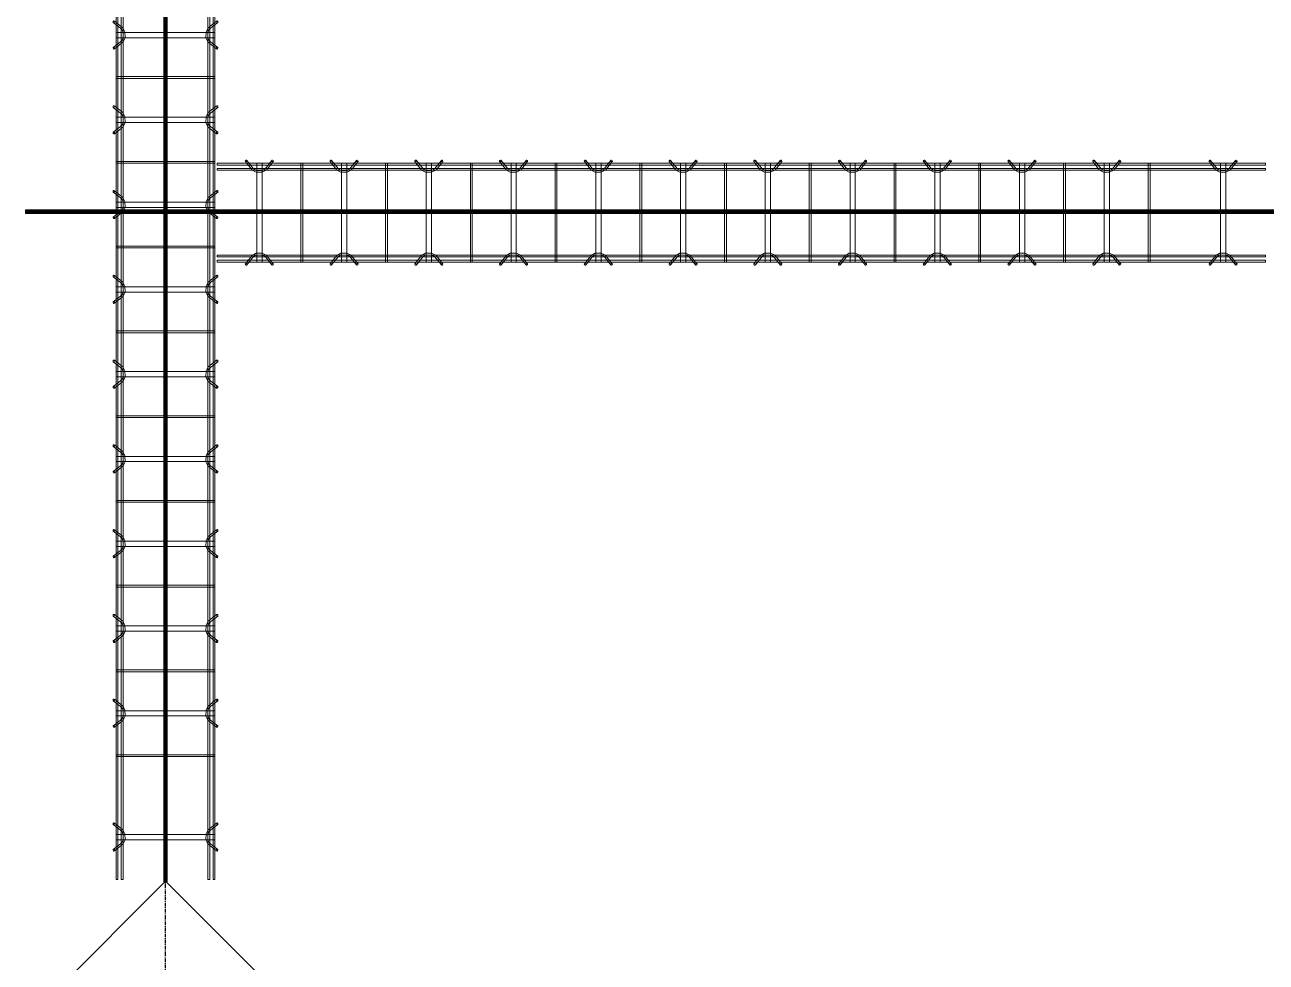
# Model space of a CAD drawing. Header units: inches. Extents: x -19229 to -222, y -6301 to 12387.
# Drawn here: x -2520.2 to -2344.5, y 11856 to 11988.6 of the extents above; entities that cross this region are included whole.
import ezdxf

# ---------------------------------------------------------------- set-up
doc = ezdxf.new("R2010")
doc.units = ezdxf.units.IN
doc.header["$MEASUREMENT"] = 0
doc.linetypes.add('Grid Line 1_2_', pattern=[0.875, 0.5, -0.125, 0.125, -0.125])
for name, color, linetype, lineweight in [('A-FLOR', 192, 'Continuous', 9), ('A-GENM', 13, 'Continuous', 9), ('S-BEAM', 12, 'Continuous', 9), ('S-GRID', 1, 'Continuous', 9)]:
    doc.layers.add(name, color=color, linetype=linetype, lineweight=lineweight)

# ---------------------------------------------------------------- blocks, each defined once
blk = doc.blocks.new('Dowel bar assembly - Dowel bar assembly-673506-SLAB ON GROUND JOINTS')
at = {"layer": 'S-BEAM'}
for p, q in [((209.52, 1.98), (0, 1.98)), ((0, 1.98), (0, 1.72)), ((0, 1.72), (0, 1.98)), ((4.02, 2.23), (4.97, 1.03)), ((5.18, 1.19), (4.23, 2.39)), ((5.63, 1.99), (5.63, -12.01)), ((6.38, 1.99), (5.63, 1.99)), ((5.63, 1.99), (6.38, 1.99)), ((6.38, -12.01), (6.38, 1.99)), ((7.76, 2.39), (6.81, 1.19)), ((7.01, 1.03), (7.96, 2.23)), ((11.87, 1.99), (11.87, -12.01)), ((12.13, 1.99), (11.87, 1.99)), ((11.87, 1.99), (12.13, 1.99)), ((12.13, -12.01), (12.13, 1.99)), ((16.02, 2.23), (16.97, 1.03)), ((17.18, 1.19), (16.23, 2.39)), ((17.63, 1.99), (17.63, -12.01)), ((18.38, 1.99), (17.63, 1.99)), ((17.63, 1.99), (18.38, 1.99)), ((18.38, -12.01), (18.38, 1.99)), ((19.76, 2.39), (18.81, 1.19)), ((19.01, 1.03), (19.96, 2.23)), ((23.87, 1.99), (23.87, -12.01)), ((24.13, 1.99), (23.87, 1.99)), ((23.87, 1.99), (24.13, 1.99)), ((24.13, -12.01), (24.13, 1.99)), ((28.02, 2.23), (28.97, 1.03)), ((29.18, 1.19), (28.23, 2.39)), ((29.63, 1.99), (29.63, -12.01)), ((30.38, 1.99), (29.63, 1.99)), ((29.63, 1.99), (30.38, 1.99)), ((30.38, -12.01), (30.38, 1.99)), ((31.76, 2.39), (30.81, 1.19)), ((31.01, 1.03), (31.96, 2.23)), ((35.87, 1.99), (35.87, -12.01)), ((36.13, 1.99), (35.87, 1.99)), ((35.87, 1.99), (36.13, 1.99)), ((36.13, -12.01), (36.13, 1.99)), ((40.02, 2.23), (40.97, 1.03)), ((41.18, 1.19), (40.23, 2.39)), ((41.63, 1.99), (41.63, -12.01)), ((42.38, 1.99), (41.63, 1.99)), ((41.63, 1.99), (42.38, 1.99)), ((42.38, -12.01), (42.38, 1.99)), ((43.76, 2.39), (42.81, 1.19)), ((43.01, 1.03), (43.96, 2.23)), ((47.87, 1.99), (47.87, -12.01)), ((48.13, 1.99), (47.87, 1.99)), ((47.87, 1.99), (48.13, 1.99)), ((48.13, -12.01), (48.13, 1.99)), ((52.02, 2.23), (52.97, 1.03)), ((53.18, 1.19), (52.23, 2.39)), ((53.63, 1.99), (53.63, -12.01)), ((54.38, 1.99), (53.63, 1.99)), ((53.63, 1.99), (54.38, 1.99)), ((54.38, -12.01), (54.38, 1.99)), ((55.76, 2.39), (54.81, 1.19)), ((55.01, 1.03), (55.96, 2.23)), ((59.87, 1.99), (59.87, -12.01)), ((60.13, 1.99), (59.87, 1.99)), ((59.87, 1.99), (60.13, 1.99)), ((60.13, -12.01), (60.13, 1.99)), ((64.02, 2.23), (64.97, 1.03)), ((65.18, 1.19), (64.23, 2.39)), ((65.63, 1.99), (65.63, -12.01)), ((66.38, 1.99), (65.63, 1.99)), ((65.63, 1.99), (66.38, 1.99)), ((66.38, -12.01), (66.38, 1.99)), ((67.76, 2.39), (66.81, 1.19)), ((67.01, 1.03), (67.96, 2.23)), ((71.87, 1.99), (71.87, -12.01)), ((72.13, 1.99), (71.87, 1.99)), ((71.87, 1.99), (72.13, 1.99)), ((72.13, -12.01), (72.13, 1.99)), ((76.02, 2.23), (76.97, 1.03)), ((77.18, 1.19), (76.23, 2.39)), ((77.63, 1.99), (77.63, -12.01)), ((78.38, 1.99), (77.63, 1.99)), ((77.63, 1.99), (78.38, 1.99)), ((78.38, -12.01), (78.38, 1.99)), ((79.76, 2.39), (78.81, 1.19)), ((79.01, 1.03), (79.96, 2.23)), ((83.87, 1.99), (83.87, -12.01)), ((84.13, 1.99), (83.87, 1.99)), ((83.87, 1.99), (84.13, 1.99)), ((84.13, -12.01), (84.13, 1.99)), ((88.02, 2.23), (88.97, 1.03)), ((89.18, 1.19), (88.23, 2.39)), ((89.63, 1.99), (89.63, -12.01)), ((90.38, 1.99), (89.63, 1.99)), ((89.63, 1.99), (90.38, 1.99)), ((90.38, -12.01), (90.38, 1.99)), ((91.76, 2.39), (90.81, 1.19)), ((91.01, 1.03), (91.96, 2.23)), ((95.87, 1.99), (95.87, -12.01)), ((96.13, 1.99), (95.87, 1.99)), ((95.87, 1.99), (96.13, 1.99)), ((96.13, -12.01), (96.13, 1.99)), ((100.02, 2.23), (100.97, 1.03)), ((101.18, 1.19), (100.23, 2.39)), ((101.63, 1.99), (101.63, -12.01)), ((102.38, 1.99), (101.63, 1.99)), ((101.63, 1.99), (102.38, 1.99)), ((102.38, -12.01), (102.38, 1.99)), ((103.76, 2.39), (102.81, 1.19)), ((103.01, 1.03), (103.96, 2.23)), ((107.87, 1.99), (107.87, -12.01)), ((108.13, 1.99), (107.87, 1.99)), ((107.87, 1.99), (108.13, 1.99)), ((108.13, -12.01), (108.13, 1.99)), ((112.02, 2.23), (112.97, 1.03)), ((113.18, 1.19), (112.23, 2.39)), ((113.63, 1.99), (113.63, -12.01)), ((114.38, 1.99), (113.63, 1.99)), ((113.63, 1.99), (114.38, 1.99)), ((114.38, -12.01), (114.38, 1.99)), ((115.76, 2.39), (114.81, 1.19)), ((115.01, 1.03), (115.96, 2.23)), ((119.87, 1.99), (119.87, -12.01)), ((120.13, 1.99), (119.87, 1.99)), ((119.87, 1.99), (120.13, 1.99)), ((120.13, -12.01), (120.13, 1.99)), ((124.02, 2.23), (124.97, 1.03)), ((125.18, 1.19), (124.23, 2.39)), ((125.63, 1.99), (125.63, -12.01)), ((126.38, 1.99), (125.63, 1.99)), ((125.63, 1.99), (126.38, 1.99)), ((126.38, -12.01), (126.38, 1.99)), ((127.76, 2.39), (126.81, 1.19)), ((127.01, 1.03), (127.96, 2.23)), ((131.87, 1.99), (131.87, -12.01)), ((132.13, 1.99), (131.87, 1.99)), ((131.87, 1.99), (132.13, 1.99)), ((132.13, -12.01), (132.13, 1.99)), ((136.02, 2.23), (136.97, 1.03)), ((137.18, 1.19), (136.23, 2.39)), ((137.63, 1.99), (137.63, -12.01)), ((138.38, 1.99), (137.63, 1.99)), ((137.63, 1.99), (138.38, 1.99)), ((138.38, -12.01), (138.38, 1.99)), ((139.76, 2.39), (138.81, 1.19)), ((139.01, 1.03), (139.96, 2.23)), ((143.87, 1.99), (143.87, -12.01)), ((144.13, 1.99), (143.87, 1.99)), ((143.87, 1.99), (144.13, 1.99)), ((144.13, -12.01), (144.13, 1.99)), ((148.02, 2.23), (148.97, 1.03)), ((149.18, 1.19), (148.23, 2.39)), ((149.63, 1.99), (149.63, -12.01)), ((150.38, 1.99), (149.63, 1.99)), ((149.63, 1.99), (150.38, 1.99)), ((150.38, -12.01), (150.38, 1.99)), ((151.76, 2.39), (150.81, 1.19)), ((151.01, 1.03), (151.96, 2.23)), ((155.87, 1.99), (155.87, -12.01)), ((156.13, 1.99), (155.87, 1.99)), ((155.87, 1.99), (156.13, 1.99)), ((156.13, -12.01), (156.13, 1.99)), ((160.02, 2.23), (160.97, 1.03)), ((161.18, 1.19), (160.23, 2.39)), ((161.63, 1.99), (161.63, -12.01)), ((162.38, 1.99), (161.63, 1.99)), ((161.63, 1.99), (162.38, 1.99)), ((162.38, -12.01), (162.38, 1.99)), ((163.76, 2.39), (162.81, 1.19)), ((163.01, 1.03), (163.96, 2.23)), ((167.87, 1.99), (167.87, -12.01)), ((168.13, 1.99), (167.87, 1.99)), ((167.87, 1.99), (168.13, 1.99)), ((168.13, -12.01), (168.13, 1.99)), ((172.02, 2.23), (172.97, 1.03)), ((173.18, 1.19), (172.23, 2.39)), ((173.63, 1.99), (173.63, -12.01)), ((174.38, 1.99), (173.63, 1.99)), ((173.63, 1.99), (174.38, 1.99)), ((174.38, -12.01), (174.38, 1.99)), ((175.76, 2.39), (174.81, 1.19)), ((175.01, 1.03), (175.96, 2.23)), ((179.87, 1.99), (179.87, -12.01)), ((180.13, 1.99), (179.87, 1.99)), ((179.87, 1.99), (180.13, 1.99)), ((180.13, -12.01), (180.13, 1.99)), ((184.02, 2.23), (184.97, 1.03)), ((185.18, 1.19), (184.23, 2.39)), ((185.63, 1.99), (185.63, -12.01)), ((186.38, 1.99), (185.63, 1.99)), ((185.63, 1.99), (186.38, 1.99)), ((186.38, -12.01), (186.38, 1.99)), ((187.76, 2.39), (186.81, 1.19)), ((187.01, 1.03), (187.96, 2.23)), ((191.87, 1.99), (191.87, -12.01)), ((192.13, 1.99), (191.87, 1.99)), ((191.87, 1.99), (192.13, 1.99)), ((192.13, -12.01), (192.13, 1.99)), ((201.54, 2.23), (202.49, 1.03)), ((202.69, 1.19), (201.75, 2.39)), ((203.14, 1.99), (203.14, -12.01)), ((203.89, 1.99), (203.14, 1.99)), ((203.14, 1.99), (203.89, 1.99)), ((203.89, -12.01), (203.89, 1.99)), ((205.28, 2.39), (204.33, 1.19)), ((204.53, 1.03), (205.48, 2.23)), ((209.52, 1.98), (209.52, 1.72)), ((209.52, 1.72), (209.52, 1.98)), ((0, 1.72), (209.52, 1.72)), ((209.52, 1.25), (0, 1.25)), ((0, 0.99), (0, 1.25)), ((0, 1.25), (0, 0.99)), ((0, 0.99), (209.52, 0.99)), ((209.52, 0.99), (209.52, 1.25)), ((209.52, 1.25), (209.52, 0.99)), ((209.52, -11.01), (0, -11.01)), ((0, -11.27), (0, -11.01)), ((0, -11.01), (0, -11.27)), ((0, -11.27), (209.52, -11.27)), ((209.52, -11.74), (0, -11.74)), ((0, -12), (0, -11.74)), ((0, -11.74), (0, -12)), ((0, -12), (209.52, -12)), ((4.97, -11.05), (4.02, -12.25)), ((4.23, -12.41), (5.18, -11.21)), ((6.38, -12.01), (5.63, -12.01)), ((5.63, -12.01), (6.38, -12.01)), ((6.81, -11.21), (7.76, -12.41)), ((7.96, -12.25), (7.01, -11.05)), ((12.13, -12.01), (11.87, -12.01)), ((11.87, -12.01), (12.13, -12.01)), ((16.97, -11.05), (16.02, -12.25)), ((16.23, -12.41), (17.18, -11.21)), ((18.38, -12.01), (17.63, -12.01)), ((17.63, -12.01), (18.38, -12.01)), ((18.81, -11.21), (19.76, -12.41)), ((19.96, -12.25), (19.01, -11.05)), ((24.13, -12.01), (23.87, -12.01)), ((23.87, -12.01), (24.13, -12.01)), ((28.97, -11.05), (28.02, -12.25)), ((28.23, -12.41), (29.18, -11.21)), ((30.38, -12.01), (29.63, -12.01)), ((29.63, -12.01), (30.38, -12.01)), ((30.81, -11.21), (31.76, -12.41)), ((31.96, -12.25), (31.01, -11.05)), ((36.13, -12.01), (35.87, -12.01)), ((35.87, -12.01), (36.13, -12.01)), ((40.97, -11.05), (40.02, -12.25)), ((40.23, -12.41), (41.18, -11.21)), ((42.38, -12.01), (41.63, -12.01)), ((41.63, -12.01), (42.38, -12.01)), ((42.81, -11.21), (43.76, -12.41)), ((43.96, -12.25), (43.01, -11.05)), ((48.13, -12.01), (47.87, -12.01)), ((47.87, -12.01), (48.13, -12.01)), ((52.97, -11.05), (52.02, -12.25)), ((52.23, -12.41), (53.18, -11.21)), ((54.38, -12.01), (53.63, -12.01)), ((53.63, -12.01), (54.38, -12.01)), ((54.81, -11.21), (55.76, -12.41)), ((55.96, -12.25), (55.01, -11.05)), ((60.13, -12.01), (59.87, -12.01)), ((59.87, -12.01), (60.13, -12.01)), ((64.97, -11.05), (64.02, -12.25)), ((64.23, -12.41), (65.18, -11.21)), ((66.38, -12.01), (65.63, -12.01)), ((65.63, -12.01), (66.38, -12.01)), ((66.81, -11.21), (67.76, -12.41)), ((67.96, -12.25), (67.01, -11.05)), ((72.13, -12.01), (71.87, -12.01)), ((71.87, -12.01), (72.13, -12.01)), ((76.97, -11.05), (76.02, -12.25)), ((76.23, -12.41), (77.18, -11.21)), ((78.38, -12.01), (77.63, -12.01)), ((77.63, -12.01), (78.38, -12.01)), ((78.81, -11.21), (79.76, -12.41)), ((79.96, -12.25), (79.01, -11.05)), ((84.13, -12.01), (83.87, -12.01)), ((83.87, -12.01), (84.13, -12.01)), ((88.97, -11.05), (88.02, -12.25)), ((88.23, -12.41), (89.18, -11.21)), ((90.38, -12.01), (89.63, -12.01)), ((89.63, -12.01), (90.38, -12.01)), ((90.81, -11.21), (91.76, -12.41)), ((91.96, -12.25), (91.01, -11.05)), ((96.13, -12.01), (95.87, -12.01)), ((95.87, -12.01), (96.13, -12.01)), ((100.97, -11.05), (100.02, -12.25)), ((100.23, -12.41), (101.18, -11.21)), ((102.38, -12.01), (101.63, -12.01)), ((101.63, -12.01), (102.38, -12.01)), ((102.81, -11.21), (103.76, -12.41)), ((103.96, -12.25), (103.01, -11.05)), ((108.13, -12.01), (107.87, -12.01)), ((107.87, -12.01), (108.13, -12.01)), ((112.97, -11.05), (112.02, -12.25)), ((112.23, -12.41), (113.18, -11.21)), ((114.38, -12.01), (113.63, -12.01)), ((113.63, -12.01), (114.38, -12.01)), ((114.81, -11.21), (115.76, -12.41)), ((115.96, -12.25), (115.01, -11.05)), ((120.13, -12.01), (119.87, -12.01)), ((119.87, -12.01), (120.13, -12.01)), ((124.97, -11.05), (124.02, -12.25)), ((124.23, -12.41), (125.18, -11.21)), ((126.38, -12.01), (125.63, -12.01)), ((125.63, -12.01), (126.38, -12.01)), ((126.81, -11.21), (127.76, -12.41)), ((127.96, -12.25), (127.01, -11.05)), ((132.13, -12.01), (131.87, -12.01)), ((131.87, -12.01), (132.13, -12.01)), ((136.97, -11.05), (136.02, -12.25)), ((136.23, -12.41), (137.18, -11.21)), ((138.38, -12.01), (137.63, -12.01)), ((137.63, -12.01), (138.38, -12.01)), ((138.81, -11.21), (139.76, -12.41)), ((139.96, -12.25), (139.01, -11.05)), ((144.13, -12.01), (143.87, -12.01)), ((143.87, -12.01), (144.13, -12.01)), ((148.97, -11.05), (148.02, -12.25)), ((148.23, -12.41), (149.18, -11.21)), ((150.38, -12.01), (149.63, -12.01)), ((149.63, -12.01), (150.38, -12.01)), ((150.81, -11.21), (151.76, -12.41)), ((151.96, -12.25), (151.01, -11.05)), ((156.13, -12.01), (155.87, -12.01)), ((155.87, -12.01), (156.13, -12.01)), ((160.97, -11.05), (160.02, -12.25)), ((160.23, -12.41), (161.18, -11.21)), ((162.38, -12.01), (161.63, -12.01)), ((161.63, -12.01), (162.38, -12.01)), ((162.81, -11.21), (163.76, -12.41)), ((163.96, -12.25), (163.01, -11.05)), ((168.13, -12.01), (167.87, -12.01)), ((167.87, -12.01), (168.13, -12.01)), ((172.97, -11.05), (172.02, -12.25)), ((172.23, -12.41), (173.18, -11.21)), ((174.38, -12.01), (173.63, -12.01)), ((173.63, -12.01), (174.38, -12.01)), ((174.81, -11.21), (175.76, -12.41)), ((175.96, -12.25), (175.01, -11.05)), ((180.13, -12.01), (179.87, -12.01)), ((179.87, -12.01), (180.13, -12.01)), ((184.97, -11.05), (184.02, -12.25)), ((184.23, -12.41), (185.18, -11.21)), ((186.38, -12.01), (185.63, -12.01)), ((185.63, -12.01), (186.38, -12.01)), ((186.81, -11.21), (187.76, -12.41)), ((187.96, -12.25), (187.01, -11.05)), ((192.13, -12.01), (191.87, -12.01)), ((191.87, -12.01), (192.13, -12.01)), ((202.49, -11.05), (201.54, -12.25)), ((201.75, -12.41), (202.69, -11.21)), ((203.89, -12.01), (203.14, -12.01)), ((203.14, -12.01), (203.89, -12.01)), ((204.33, -11.21), (205.28, -12.41)), ((205.48, -12.25), (204.53, -11.05)), ((209.52, -11.27), (209.52, -11.01)), ((209.52, -11.01), (209.52, -11.27)), ((209.52, -12), (209.52, -11.74)), ((209.52, -11.74), (209.52, -12))]:
    blk.add_line(p, q, dxfattribs=at)
at = {"layer": 'S-BEAM', "flags": 128}
for points in [[(4.97, 1.03), (5.53, 0.73), (6.39, 0.72), (6.97, 0.99), (7.01, 1.03)], [(5.18, 1.19), (5.62, 0.97), (6.38, 0.98), (6.81, 1.19)], [(16.97, 1.03), (17.53, 0.73), (18.39, 0.72), (18.97, 0.99), (19.01, 1.03)], [(17.18, 1.19), (17.62, 0.97), (18.38, 0.98), (18.81, 1.19)], [(28.97, 1.03), (29.53, 0.73), (30.39, 0.72), (30.97, 0.99), (31.01, 1.03)], [(29.18, 1.19), (29.62, 0.97), (30.38, 0.98), (30.81, 1.19)], [(40.97, 1.03), (41.53, 0.73), (42.39, 0.72), (42.97, 0.99), (43.01, 1.03)], [(41.18, 1.19), (41.62, 0.97), (42.38, 0.98), (42.81, 1.19)], [(52.97, 1.03), (53.53, 0.73), (54.39, 0.72), (54.97, 0.99), (55.01, 1.03)], [(53.18, 1.19), (53.62, 0.97), (54.38, 0.98), (54.81, 1.19)], [(64.97, 1.03), (65.53, 0.73), (66.39, 0.72), (66.97, 0.99), (67.01, 1.03)], [(65.18, 1.19), (65.62, 0.97), (66.38, 0.98), (66.81, 1.19)], [(76.97, 1.03), (77.53, 0.73), (78.39, 0.72), (78.97, 0.99), (79.01, 1.03)], [(77.18, 1.19), (77.62, 0.97), (78.38, 0.98), (78.81, 1.19)], [(88.97, 1.03), (89.53, 0.73), (90.39, 0.72), (90.97, 0.99), (91.01, 1.03)], [(89.18, 1.19), (89.62, 0.97), (90.38, 0.98), (90.81, 1.19)], [(100.97, 1.03), (101.53, 0.73), (102.39, 0.72), (102.97, 0.99), (103.01, 1.03)], [(101.18, 1.19), (101.62, 0.97), (102.38, 0.98), (102.81, 1.19)], [(112.97, 1.03), (113.53, 0.73), (114.39, 0.72), (114.97, 0.99), (115.01, 1.03)], [(113.18, 1.19), (113.62, 0.97), (114.38, 0.98), (114.81, 1.19)], [(124.97, 1.03), (125.53, 0.73), (126.39, 0.72), (126.97, 0.99), (127.01, 1.03)], [(125.18, 1.19), (125.62, 0.97), (126.38, 0.98), (126.81, 1.19)], [(136.97, 1.03), (137.53, 0.73), (138.39, 0.72), (138.97, 0.99), (139.01, 1.03)], [(137.18, 1.19), (137.62, 0.97), (138.38, 0.98), (138.81, 1.19)], [(148.97, 1.03), (149.53, 0.73), (150.39, 0.72), (150.97, 0.99), (151.01, 1.03)], [(149.18, 1.19), (149.62, 0.97), (150.38, 0.98), (150.81, 1.19)], [(160.97, 1.03), (161.53, 0.73), (162.39, 0.72), (162.97, 0.99), (163.01, 1.03)], [(161.18, 1.19), (161.62, 0.97), (162.38, 0.98), (162.81, 1.19)], [(172.97, 1.03), (173.53, 0.73), (174.39, 0.72), (174.97, 0.99), (175.01, 1.03)], [(173.18, 1.19), (173.62, 0.97), (174.38, 0.98), (174.81, 1.19)], [(184.97, 1.03), (185.53, 0.73), (186.39, 0.72), (186.97, 0.99), (187.01, 1.03)], [(185.18, 1.19), (185.62, 0.97), (186.38, 0.98), (186.81, 1.19)], [(202.49, 1.03), (203.05, 0.73), (203.91, 0.72), (204.49, 0.99), (204.53, 1.03)], [(202.69, 1.19), (203.14, 0.97), (203.9, 0.98), (204.33, 1.19)], [(4.97, -11.05), (5.53, -10.75), (6.39, -10.74), (6.97, -11.01), (7.01, -11.05)], [(5.18, -11.21), (5.62, -10.99), (6.38, -11), (6.81, -11.21)], [(16.97, -11.05), (17.53, -10.75), (18.39, -10.74), (18.97, -11.01), (19.01, -11.05)], [(17.18, -11.21), (17.62, -10.99), (18.38, -11), (18.81, -11.21)], [(28.97, -11.05), (29.53, -10.75), (30.39, -10.74), (30.97, -11.01), (31.01, -11.05)], [(29.18, -11.21), (29.62, -10.99), (30.38, -11), (30.81, -11.21)], [(40.97, -11.05), (41.53, -10.75), (42.39, -10.74), (42.97, -11.01), (43.01, -11.05)], [(41.18, -11.21), (41.62, -10.99), (42.38, -11), (42.81, -11.21)], [(52.97, -11.05), (53.53, -10.75), (54.39, -10.74), (54.97, -11.01), (55.01, -11.05)], [(53.18, -11.21), (53.62, -10.99), (54.38, -11), (54.81, -11.21)], [(64.97, -11.05), (65.53, -10.75), (66.39, -10.74), (66.97, -11.01), (67.01, -11.05)], [(65.18, -11.21), (65.62, -10.99), (66.38, -11), (66.81, -11.21)], [(76.97, -11.05), (77.53, -10.75), (78.39, -10.74), (78.97, -11.01), (79.01, -11.05)], [(77.18, -11.21), (77.62, -10.99), (78.38, -11), (78.81, -11.21)], [(88.97, -11.05), (89.53, -10.75), (90.39, -10.74), (90.97, -11.01), (91.01, -11.05)], [(89.18, -11.21), (89.62, -10.99), (90.38, -11), (90.81, -11.21)], [(100.97, -11.05), (101.53, -10.75), (102.39, -10.74), (102.97, -11.01), (103.01, -11.05)], [(101.18, -11.21), (101.62, -10.99), (102.38, -11), (102.81, -11.21)], [(112.97, -11.05), (113.53, -10.75), (114.39, -10.74), (114.97, -11.01), (115.01, -11.05)], [(113.18, -11.21), (113.62, -10.99), (114.38, -11), (114.81, -11.21)], [(124.97, -11.05), (125.53, -10.75), (126.39, -10.74), (126.97, -11.01), (127.01, -11.05)], [(125.18, -11.21), (125.62, -10.99), (126.38, -11), (126.81, -11.21)], [(136.97, -11.05), (137.53, -10.75), (138.39, -10.74), (138.97, -11.01), (139.01, -11.05)], [(137.18, -11.21), (137.62, -10.99), (138.38, -11), (138.81, -11.21)], [(148.97, -11.05), (149.53, -10.75), (150.39, -10.74), (150.97, -11.01), (151.01, -11.05)], [(149.18, -11.21), (149.62, -10.99), (150.38, -11), (150.81, -11.21)], [(160.97, -11.05), (161.53, -10.75), (162.39, -10.74), (162.97, -11.01), (163.01, -11.05)], [(161.18, -11.21), (161.62, -10.99), (162.38, -11), (162.81, -11.21)], [(172.97, -11.05), (173.53, -10.75), (174.39, -10.74), (174.97, -11.01), (175.01, -11.05)], [(173.18, -11.21), (173.62, -10.99), (174.38, -11), (174.81, -11.21)], [(184.97, -11.05), (185.53, -10.75), (186.39, -10.74), (186.97, -11.01), (187.01, -11.05)], [(185.18, -11.21), (185.62, -10.99), (186.38, -11), (186.81, -11.21)], [(202.49, -11.05), (203.05, -10.75), (203.91, -10.74), (204.49, -11.01), (204.53, -11.05)], [(202.69, -11.21), (203.14, -10.99), (203.9, -11), (204.33, -11.21)]]:
    blk.add_lwpolyline(points, dxfattribs=at)
at = {"layer": 'S-BEAM'}
for centre, major_axis, start_param, end_param in [((4.12, 2.31), (0.101, 0.08), 5.709265, 8.850858), ((4.12, 2.31), (0.101, 0.08), 2.567673, 5.709265), ((7.86, 2.31), (-0.101, 0.08), 3.715513, 6.857105), ((7.86, 2.31), (-0.101, 0.08), 0.57392, 3.715513), ((16.12, 2.31), (0.101, 0.08), 5.709265, 8.850858), ((16.12, 2.31), (0.101, 0.08), 2.567673, 5.709265), ((19.86, 2.31), (-0.101, 0.08), 3.715513, 6.857105), ((19.86, 2.31), (-0.101, 0.08), 0.57392, 3.715513), ((28.12, 2.31), (0.101, 0.08), 5.709265, 8.850858), ((28.12, 2.31), (0.101, 0.08), 2.567673, 5.709265), ((31.86, 2.31), (-0.101, 0.08), 3.715513, 6.857105), ((31.86, 2.31), (-0.101, 0.08), 0.57392, 3.715513), ((40.12, 2.31), (0.101, 0.08), 5.709265, 8.850858), ((40.12, 2.31), (0.101, 0.08), 2.567673, 5.709265), ((43.86, 2.31), (-0.101, 0.08), 3.715513, 6.857105), ((43.86, 2.31), (-0.101, 0.08), 0.57392, 3.715513), ((52.12, 2.31), (0.101, 0.08), 5.709265, 8.850858), ((52.12, 2.31), (0.101, 0.08), 2.567673, 5.709265), ((55.86, 2.31), (-0.101, 0.08), 3.715513, 6.857105), ((55.86, 2.31), (-0.101, 0.08), 0.57392, 3.715513), ((64.12, 2.31), (0.101, 0.08), 5.709265, 8.850858), ((64.12, 2.31), (0.101, 0.08), 2.567673, 5.709265), ((67.86, 2.31), (-0.101, 0.08), 3.715513, 6.857105), ((67.86, 2.31), (-0.101, 0.08), 0.57392, 3.715513), ((76.12, 2.31), (0.101, 0.08), 5.709265, 8.850858), ((76.12, 2.31), (0.101, 0.08), 2.567673, 5.709265), ((79.86, 2.31), (-0.101, 0.08), 3.715513, 6.857105), ((79.86, 2.31), (-0.101, 0.08), 0.57392, 3.715513), ((88.12, 2.31), (0.101, 0.08), 5.709265, 8.850858), ((88.12, 2.31), (0.101, 0.08), 2.567673, 5.709265), ((91.86, 2.31), (-0.101, 0.08), 3.715513, 6.857105), ((91.86, 2.31), (-0.101, 0.08), 0.57392, 3.715513), ((100.12, 2.31), (0.101, 0.08), 5.709265, 8.850858), ((100.12, 2.31), (0.101, 0.08), 2.567673, 5.709265), ((103.86, 2.31), (-0.101, 0.08), 3.715513, 6.857105), ((103.86, 2.31), (-0.101, 0.08), 0.57392, 3.715513), ((112.12, 2.31), (0.101, 0.08), 5.709265, 8.850858), ((112.12, 2.31), (0.101, 0.08), 2.567673, 5.709265), ((115.86, 2.31), (-0.101, 0.08), 3.715513, 6.857105), ((115.86, 2.31), (-0.101, 0.08), 0.57392, 3.715513), ((124.12, 2.31), (0.101, 0.08), 5.709265, 8.850858), ((124.12, 2.31), (0.101, 0.08), 2.567673, 5.709265), ((127.86, 2.31), (-0.101, 0.08), 3.715513, 6.857105), ((127.86, 2.31), (-0.101, 0.08), 0.57392, 3.715513), ((136.12, 2.31), (0.101, 0.08), 5.709265, 8.850858), ((136.12, 2.31), (0.101, 0.08), 2.567673, 5.709265), ((139.86, 2.31), (-0.101, 0.08), 3.715513, 6.857105), ((139.86, 2.31), (-0.101, 0.08), 0.57392, 3.715513), ((148.12, 2.31), (0.101, 0.08), 5.709265, 8.850858), ((148.12, 2.31), (0.101, 0.08), 2.567673, 5.709265), ((151.86, 2.31), (-0.101, 0.08), 3.715513, 6.857105), ((151.86, 2.31), (-0.101, 0.08), 0.57392, 3.715513), ((160.12, 2.31), (0.101, 0.08), 5.709265, 8.850858), ((160.12, 2.31), (0.101, 0.08), 2.567673, 5.709265), ((163.86, 2.31), (-0.101, 0.08), 3.715513, 6.857105), ((163.86, 2.31), (-0.101, 0.08), 0.57392, 3.715513), ((172.12, 2.31), (0.101, 0.08), 5.709265, 8.850858), ((172.12, 2.31), (0.101, 0.08), 2.567673, 5.709265), ((175.86, 2.31), (-0.101, 0.08), 3.715513, 6.857105), ((175.86, 2.31), (-0.101, 0.08), 0.57392, 3.715513), ((184.12, 2.31), (0.101, 0.08), 5.709265, 8.850858), ((184.12, 2.31), (0.101, 0.08), 2.567673, 5.709265), ((187.86, 2.31), (-0.101, 0.08), 3.715513, 6.857105), ((187.86, 2.31), (-0.101, 0.08), 0.57392, 3.715513), ((201.64, 2.31), (0.101, 0.08), 5.709265, 8.850858), ((201.64, 2.31), (0.101, 0.08), 2.567673, 5.709265), ((205.38, 2.31), (-0.101, 0.08), 3.715513, 6.857105), ((205.38, 2.31), (-0.101, 0.08), 0.57392, 3.715513), ((4.12, -12.33), (-0.101, 0.08), 3.715513, 6.857105), ((7.86, -12.33), (0.101, 0.08), 5.709265, 8.850858), ((16.12, -12.33), (-0.101, 0.08), 3.715513, 6.857105), ((19.86, -12.33), (0.101, 0.08), 5.709265, 8.850858), ((28.12, -12.33), (-0.101, 0.08), 3.715513, 6.857105), ((31.86, -12.33), (0.101, 0.08), 5.709265, 8.850858), ((40.12, -12.33), (-0.101, 0.08), 3.715513, 6.857105), ((43.86, -12.33), (0.101, 0.08), 5.709265, 8.850858), ((52.12, -12.33), (-0.101, 0.08), 3.715513, 6.857105), ((55.86, -12.33), (0.101, 0.08), 5.709265, 8.850858), ((64.12, -12.33), (-0.101, 0.08), 3.715513, 6.857105), ((67.86, -12.33), (0.101, 0.08), 5.709265, 8.850858), ((76.12, -12.33), (-0.101, 0.08), 3.715513, 6.857105), ((79.86, -12.33), (0.101, 0.08), 5.709265, 8.850858), ((88.12, -12.33), (-0.101, 0.08), 3.715513, 6.857105), ((91.86, -12.33), (0.101, 0.08), 5.709265, 8.850858), ((100.12, -12.33), (-0.101, 0.08), 3.715513, 6.857105), ((103.86, -12.33), (0.101, 0.08), 5.709265, 8.850858), ((112.12, -12.33), (-0.101, 0.08), 3.715513, 6.857105), ((115.86, -12.33), (0.101, 0.08), 5.709265, 8.850858), ((124.12, -12.33), (-0.101, 0.08), 3.715513, 6.857105), ((127.86, -12.33), (0.101, 0.08), 5.709265, 8.850858), ((136.12, -12.33), (-0.101, 0.08), 3.715513, 6.857105), ((139.86, -12.33), (0.101, 0.08), 5.709265, 8.850858), ((148.12, -12.33), (-0.101, 0.08), 3.715513, 6.857105), ((151.86, -12.33), (0.101, 0.08), 5.709265, 8.850858), ((160.12, -12.33), (-0.101, 0.08), 3.715513, 6.857105), ((163.86, -12.33), (0.101, 0.08), 5.709265, 8.850858), ((172.12, -12.33), (-0.101, 0.08), 3.715513, 6.857105), ((175.86, -12.33), (0.101, 0.08), 5.709265, 8.850858), ((184.12, -12.33), (-0.101, 0.08), 3.715513, 6.857105), ((187.86, -12.33), (0.101, 0.08), 5.709265, 8.850858), ((201.64, -12.33), (-0.101, 0.08), 3.715513, 6.857105), ((205.38, -12.33), (0.101, 0.08), 5.709265, 8.850858), ((4.12, -12.33), (-0.101, 0.08), 0.57392, 3.715513), ((7.86, -12.33), (0.101, 0.08), 2.567673, 5.709265), ((16.12, -12.33), (-0.101, 0.08), 0.57392, 3.715513), ((19.86, -12.33), (0.101, 0.08), 2.567673, 5.709265), ((28.12, -12.33), (-0.101, 0.08), 0.57392, 3.715513), ((31.86, -12.33), (0.101, 0.08), 2.567673, 5.709265), ((40.12, -12.33), (-0.101, 0.08), 0.57392, 3.715513), ((43.86, -12.33), (0.101, 0.08), 2.567673, 5.709265), ((52.12, -12.33), (-0.101, 0.08), 0.57392, 3.715513), ((55.86, -12.33), (0.101, 0.08), 2.567673, 5.709265), ((64.12, -12.33), (-0.101, 0.08), 0.57392, 3.715513), ((67.86, -12.33), (0.101, 0.08), 2.567673, 5.709265), ((76.12, -12.33), (-0.101, 0.08), 0.57392, 3.715513), ((79.86, -12.33), (0.101, 0.08), 2.567673, 5.709265), ((88.12, -12.33), (-0.101, 0.08), 0.57392, 3.715513), ((91.86, -12.33), (0.101, 0.08), 2.567673, 5.709265), ((100.12, -12.33), (-0.101, 0.08), 0.57392, 3.715513), ((103.86, -12.33), (0.101, 0.08), 2.567673, 5.709265), ((112.12, -12.33), (-0.101, 0.08), 0.57392, 3.715513), ((115.86, -12.33), (0.101, 0.08), 2.567673, 5.709265), ((124.12, -12.33), (-0.101, 0.08), 0.57392, 3.715513), ((127.86, -12.33), (0.101, 0.08), 2.567673, 5.709265), ((136.12, -12.33), (-0.101, 0.08), 0.57392, 3.715513), ((139.86, -12.33), (0.101, 0.08), 2.567673, 5.709265), ((148.12, -12.33), (-0.101, 0.08), 0.57392, 3.715513), ((151.86, -12.33), (0.101, 0.08), 2.567673, 5.709265), ((160.12, -12.33), (-0.101, 0.08), 0.57392, 3.715513), ((163.86, -12.33), (0.101, 0.08), 2.567673, 5.709265), ((172.12, -12.33), (-0.101, 0.08), 0.57392, 3.715513), ((175.86, -12.33), (0.101, 0.08), 2.567673, 5.709265), ((184.12, -12.33), (-0.101, 0.08), 0.57392, 3.715513), ((187.86, -12.33), (0.101, 0.08), 2.567673, 5.709265), ((201.64, -12.33), (-0.101, 0.08), 0.57392, 3.715513), ((205.38, -12.33), (0.101, 0.08), 2.567673, 5.709265)]:
    blk.add_ellipse(centre, major_axis=major_axis, ratio=0.816528, start_param=start_param, end_param=end_param, dxfattribs=at)
blk = doc.blocks.new('Dowel bar assembly - Dowel bar assembly-674565-SLAB ON GROUND JOINTS')
at = {"layer": 'S-BEAM'}
for p, q in [((148.47, 1.98), (0, 1.98)), ((0, 1.98), (0, 1.72)), ((0, 1.72), (0, 1.98)), ((4.02, 2.23), (4.97, 1.03)), ((5.18, 1.19), (4.23, 2.39)), ((5.63, 1.99), (5.63, -12.01)), ((6.38, 1.99), (5.63, 1.99)), ((5.63, 1.99), (6.38, 1.99)), ((6.38, -12.01), (6.38, 1.99)), ((7.76, 2.39), (6.81, 1.19)), ((7.01, 1.03), (7.96, 2.23)), ((11.87, 1.99), (11.87, -12.01)), ((12.13, 1.99), (11.87, 1.99)), ((11.87, 1.99), (12.13, 1.99)), ((12.13, -12.01), (12.13, 1.99)), ((16.02, 2.23), (16.97, 1.03)), ((17.18, 1.19), (16.23, 2.39)), ((17.63, 1.99), (17.63, -12.01)), ((18.38, 1.99), (17.63, 1.99)), ((17.63, 1.99), (18.38, 1.99)), ((18.38, -12.01), (18.38, 1.99)), ((19.76, 2.39), (18.81, 1.19)), ((19.01, 1.03), (19.96, 2.23)), ((23.87, 1.99), (23.87, -12.01)), ((24.13, 1.99), (23.87, 1.99)), ((23.87, 1.99), (24.13, 1.99)), ((24.13, -12.01), (24.13, 1.99)), ((28.02, 2.23), (28.97, 1.03)), ((29.18, 1.19), (28.23, 2.39)), ((29.63, 1.99), (29.63, -12.01)), ((30.38, 1.99), (29.63, 1.99)), ((29.63, 1.99), (30.38, 1.99)), ((30.38, -12.01), (30.38, 1.99)), ((31.76, 2.39), (30.81, 1.19)), ((31.01, 1.03), (31.96, 2.23)), ((35.87, 1.99), (35.87, -12.01)), ((36.13, 1.99), (35.87, 1.99)), ((35.87, 1.99), (36.13, 1.99)), ((36.13, -12.01), (36.13, 1.99)), ((40.02, 2.23), (40.97, 1.03)), ((41.18, 1.19), (40.23, 2.39)), ((41.63, 1.99), (41.63, -12.01)), ((42.38, 1.99), (41.63, 1.99)), ((41.63, 1.99), (42.38, 1.99)), ((42.38, -12.01), (42.38, 1.99)), ((43.76, 2.39), (42.81, 1.19)), ((43.01, 1.03), (43.96, 2.23)), ((47.87, 1.99), (47.87, -12.01)), ((48.13, 1.99), (47.87, 1.99)), ((47.87, 1.99), (48.13, 1.99)), ((48.13, -12.01), (48.13, 1.99)), ((52.02, 2.23), (52.97, 1.03)), ((53.18, 1.19), (52.23, 2.39)), ((53.63, 1.99), (53.63, -12.01)), ((54.38, 1.99), (53.63, 1.99)), ((53.63, 1.99), (54.38, 1.99)), ((54.38, -12.01), (54.38, 1.99)), ((55.76, 2.39), (54.81, 1.19)), ((55.01, 1.03), (55.96, 2.23)), ((59.87, 1.99), (59.87, -12.01)), ((60.13, 1.99), (59.87, 1.99)), ((59.87, 1.99), (60.13, 1.99)), ((60.13, -12.01), (60.13, 1.99)), ((64.02, 2.23), (64.97, 1.03)), ((65.18, 1.19), (64.23, 2.39)), ((65.63, 1.99), (65.63, -12.01)), ((66.38, 1.99), (65.63, 1.99)), ((65.63, 1.99), (66.38, 1.99)), ((66.38, -12.01), (66.38, 1.99)), ((67.76, 2.39), (66.81, 1.19)), ((67.01, 1.03), (67.96, 2.23)), ((71.87, 1.99), (71.87, -12.01)), ((72.13, 1.99), (71.87, 1.99)), ((71.87, 1.99), (72.13, 1.99)), ((72.13, -12.01), (72.13, 1.99)), ((76.02, 2.23), (76.97, 1.03)), ((77.18, 1.19), (76.23, 2.39)), ((77.63, 1.99), (77.63, -12.01)), ((78.38, 1.99), (77.63, 1.99)), ((77.63, 1.99), (78.38, 1.99)), ((78.38, -12.01), (78.38, 1.99)), ((79.76, 2.39), (78.81, 1.19)), ((79.01, 1.03), (79.96, 2.23)), ((83.87, 1.99), (83.87, -12.01)), ((84.13, 1.99), (83.87, 1.99)), ((83.87, 1.99), (84.13, 1.99)), ((84.13, -12.01), (84.13, 1.99)), ((88.02, 2.23), (88.97, 1.03)), ((89.18, 1.19), (88.23, 2.39)), ((89.63, 1.99), (89.63, -12.01)), ((90.38, 1.99), (89.63, 1.99)), ((89.63, 1.99), (90.38, 1.99)), ((90.38, -12.01), (90.38, 1.99)), ((91.76, 2.39), (90.81, 1.19)), ((91.01, 1.03), (91.96, 2.23)), ((95.87, 1.99), (95.87, -12.01)), ((96.13, 1.99), (95.87, 1.99)), ((95.87, 1.99), (96.13, 1.99)), ((96.13, -12.01), (96.13, 1.99)), ((100.02, 2.23), (100.97, 1.03)), ((101.18, 1.19), (100.23, 2.39)), ((101.63, 1.99), (101.63, -12.01)), ((102.38, 1.99), (101.63, 1.99)), ((101.63, 1.99), (102.38, 1.99)), ((102.38, -12.01), (102.38, 1.99)), ((103.76, 2.39), (102.81, 1.19)), ((103.01, 1.03), (103.96, 2.23)), ((107.87, 1.99), (107.87, -12.01)), ((108.13, 1.99), (107.87, 1.99)), ((107.87, 1.99), (108.13, 1.99)), ((108.13, -12.01), (108.13, 1.99)), ((112.02, 2.23), (112.97, 1.03)), ((113.18, 1.19), (112.23, 2.39)), ((113.63, 1.99), (113.63, -12.01)), ((114.38, 1.99), (113.63, 1.99)), ((113.63, 1.99), (114.38, 1.99)), ((114.38, -12.01), (114.38, 1.99)), ((115.76, 2.39), (114.81, 1.19)), ((115.01, 1.03), (115.96, 2.23)), ((119.87, 1.99), (119.87, -12.01)), ((120.13, 1.99), (119.87, 1.99)), ((119.87, 1.99), (120.13, 1.99)), ((120.13, -12.01), (120.13, 1.99)), ((124.02, 2.23), (124.97, 1.03)), ((125.18, 1.19), (124.23, 2.39)), ((125.63, 1.99), (125.63, -12.01)), ((126.38, 1.99), (125.63, 1.99)), ((125.63, 1.99), (126.38, 1.99)), ((126.38, -12.01), (126.38, 1.99)), ((127.76, 2.39), (126.81, 1.19)), ((127.01, 1.03), (127.96, 2.23)), ((131.87, 1.99), (131.87, -12.01)), ((132.13, 1.99), (131.87, 1.99)), ((131.87, 1.99), (132.13, 1.99)), ((132.13, -12.01), (132.13, 1.99)), ((140.49, 2.23), (141.44, 1.03)), ((141.64, 1.19), (140.69, 2.39)), ((142.09, 1.99), (142.09, -12.01)), ((142.84, 1.99), (142.09, 1.99)), ((142.09, 1.99), (142.84, 1.99)), ((142.84, -12.01), (142.84, 1.99)), ((144.23, 2.39), (143.28, 1.19)), ((143.48, 1.03), (144.43, 2.23)), ((148.47, 1.98), (148.47, 1.72)), ((148.47, 1.72), (148.47, 1.98)), ((0, 1.72), (148.47, 1.72)), ((148.47, 1.25), (0, 1.25)), ((0, 0.99), (0, 1.25)), ((0, 1.25), (0, 0.99)), ((0, 0.99), (148.47, 0.99)), ((148.47, 0.99), (148.47, 1.25)), ((148.47, 1.25), (148.47, 0.99)), ((148.47, -11.01), (0, -11.01)), ((0, -11.27), (0, -11.01)), ((0, -11.01), (0, -11.27)), ((0, -11.27), (148.47, -11.27)), ((148.47, -11.74), (0, -11.74)), ((0, -12), (0, -11.74)), ((0, -11.74), (0, -12)), ((0, -12), (148.47, -12)), ((4.97, -11.05), (4.02, -12.25)), ((4.23, -12.41), (5.18, -11.21)), ((6.38, -12.01), (5.63, -12.01)), ((5.63, -12.01), (6.38, -12.01)), ((6.81, -11.21), (7.76, -12.41)), ((7.96, -12.25), (7.01, -11.05)), ((12.13, -12.01), (11.87, -12.01)), ((11.87, -12.01), (12.13, -12.01)), ((16.97, -11.05), (16.02, -12.25)), ((16.23, -12.41), (17.18, -11.21)), ((18.38, -12.01), (17.63, -12.01)), ((17.63, -12.01), (18.38, -12.01)), ((18.81, -11.21), (19.76, -12.41)), ((19.96, -12.25), (19.01, -11.05)), ((24.13, -12.01), (23.87, -12.01)), ((23.87, -12.01), (24.13, -12.01)), ((28.97, -11.05), (28.02, -12.25)), ((28.23, -12.41), (29.18, -11.21)), ((30.38, -12.01), (29.63, -12.01)), ((29.63, -12.01), (30.38, -12.01)), ((30.81, -11.21), (31.76, -12.41)), ((31.96, -12.25), (31.01, -11.05)), ((36.13, -12.01), (35.87, -12.01)), ((35.87, -12.01), (36.13, -12.01)), ((40.97, -11.05), (40.02, -12.25)), ((40.23, -12.41), (41.18, -11.21)), ((42.38, -12.01), (41.63, -12.01)), ((41.63, -12.01), (42.38, -12.01)), ((42.81, -11.21), (43.76, -12.41)), ((43.96, -12.25), (43.01, -11.05)), ((48.13, -12.01), (47.87, -12.01)), ((47.87, -12.01), (48.13, -12.01)), ((52.97, -11.05), (52.02, -12.25)), ((52.23, -12.41), (53.18, -11.21)), ((54.38, -12.01), (53.63, -12.01)), ((53.63, -12.01), (54.38, -12.01)), ((54.81, -11.21), (55.76, -12.41)), ((55.96, -12.25), (55.01, -11.05)), ((60.13, -12.01), (59.87, -12.01)), ((59.87, -12.01), (60.13, -12.01)), ((64.97, -11.05), (64.02, -12.25)), ((64.23, -12.41), (65.18, -11.21)), ((66.38, -12.01), (65.63, -12.01)), ((65.63, -12.01), (66.38, -12.01)), ((66.81, -11.21), (67.76, -12.41)), ((67.96, -12.25), (67.01, -11.05)), ((72.13, -12.01), (71.87, -12.01)), ((71.87, -12.01), (72.13, -12.01)), ((76.97, -11.05), (76.02, -12.25)), ((76.23, -12.41), (77.18, -11.21)), ((78.38, -12.01), (77.63, -12.01)), ((77.63, -12.01), (78.38, -12.01)), ((78.81, -11.21), (79.76, -12.41)), ((79.96, -12.25), (79.01, -11.05)), ((84.13, -12.01), (83.87, -12.01)), ((83.87, -12.01), (84.13, -12.01)), ((88.97, -11.05), (88.02, -12.25)), ((88.23, -12.41), (89.18, -11.21)), ((90.38, -12.01), (89.63, -12.01)), ((89.63, -12.01), (90.38, -12.01)), ((90.81, -11.21), (91.76, -12.41)), ((91.96, -12.25), (91.01, -11.05)), ((96.13, -12.01), (95.87, -12.01)), ((95.87, -12.01), (96.13, -12.01)), ((100.97, -11.05), (100.02, -12.25)), ((100.23, -12.41), (101.18, -11.21)), ((102.38, -12.01), (101.63, -12.01)), ((101.63, -12.01), (102.38, -12.01)), ((102.81, -11.21), (103.76, -12.41)), ((103.96, -12.25), (103.01, -11.05)), ((108.13, -12.01), (107.87, -12.01)), ((107.87, -12.01), (108.13, -12.01)), ((112.97, -11.05), (112.02, -12.25)), ((112.23, -12.41), (113.18, -11.21)), ((114.38, -12.01), (113.63, -12.01)), ((113.63, -12.01), (114.38, -12.01)), ((114.81, -11.21), (115.76, -12.41)), ((115.96, -12.25), (115.01, -11.05)), ((120.13, -12.01), (119.87, -12.01)), ((119.87, -12.01), (120.13, -12.01)), ((124.97, -11.05), (124.02, -12.25)), ((124.23, -12.41), (125.18, -11.21)), ((126.38, -12.01), (125.63, -12.01)), ((125.63, -12.01), (126.38, -12.01)), ((126.81, -11.21), (127.76, -12.41)), ((127.96, -12.25), (127.01, -11.05)), ((132.13, -12.01), (131.87, -12.01)), ((131.87, -12.01), (132.13, -12.01)), ((141.44, -11.05), (140.49, -12.25)), ((140.69, -12.41), (141.64, -11.21)), ((142.84, -12.01), (142.09, -12.01)), ((142.09, -12.01), (142.84, -12.01)), ((143.28, -11.21), (144.23, -12.41)), ((144.43, -12.25), (143.48, -11.05)), ((148.47, -11.27), (148.47, -11.01)), ((148.47, -11.01), (148.47, -11.27)), ((148.47, -12), (148.47, -11.74)), ((148.47, -11.74), (148.47, -12))]:
    blk.add_line(p, q, dxfattribs=at)
at = {"layer": 'S-BEAM', "flags": 128}
for points in [[(4.97, 1.03), (5.53, 0.73), (6.39, 0.72), (6.97, 0.99), (7.01, 1.03)], [(5.18, 1.19), (5.62, 0.97), (6.38, 0.98), (6.81, 1.19)], [(16.97, 1.03), (17.53, 0.73), (18.39, 0.72), (18.97, 0.99), (19.01, 1.03)], [(17.18, 1.19), (17.62, 0.97), (18.38, 0.98), (18.81, 1.19)], [(28.97, 1.03), (29.53, 0.73), (30.39, 0.72), (30.97, 0.99), (31.01, 1.03)], [(29.18, 1.19), (29.62, 0.97), (30.38, 0.98), (30.81, 1.19)], [(40.97, 1.03), (41.53, 0.73), (42.39, 0.72), (42.97, 0.99), (43.01, 1.03)], [(41.18, 1.19), (41.62, 0.97), (42.38, 0.98), (42.81, 1.19)], [(52.97, 1.03), (53.53, 0.73), (54.39, 0.72), (54.97, 0.99), (55.01, 1.03)], [(53.18, 1.19), (53.62, 0.97), (54.38, 0.98), (54.81, 1.19)], [(64.97, 1.03), (65.53, 0.73), (66.39, 0.72), (66.97, 0.99), (67.01, 1.03)], [(65.18, 1.19), (65.62, 0.97), (66.38, 0.98), (66.81, 1.19)], [(76.97, 1.03), (77.53, 0.73), (78.39, 0.72), (78.97, 0.99), (79.01, 1.03)], [(77.18, 1.19), (77.62, 0.97), (78.38, 0.98), (78.81, 1.19)], [(88.97, 1.03), (89.53, 0.73), (90.39, 0.72), (90.97, 0.99), (91.01, 1.03)], [(89.18, 1.19), (89.62, 0.97), (90.38, 0.98), (90.81, 1.19)], [(100.97, 1.03), (101.53, 0.73), (102.39, 0.72), (102.97, 0.99), (103.01, 1.03)], [(101.18, 1.19), (101.62, 0.97), (102.38, 0.98), (102.81, 1.19)], [(112.97, 1.03), (113.53, 0.73), (114.39, 0.72), (114.97, 0.99), (115.01, 1.03)], [(113.18, 1.19), (113.62, 0.97), (114.38, 0.98), (114.81, 1.19)], [(124.97, 1.03), (125.53, 0.73), (126.39, 0.72), (126.97, 0.99), (127.01, 1.03)], [(125.18, 1.19), (125.62, 0.97), (126.38, 0.98), (126.81, 1.19)], [(141.44, 1.03), (141.99, 0.73), (142.86, 0.72), (143.44, 0.99), (143.48, 1.03)], [(141.64, 1.19), (142.09, 0.97), (142.85, 0.98), (143.28, 1.19)], [(4.97, -11.05), (5.53, -10.75), (6.39, -10.74), (6.97, -11.01), (7.01, -11.05)], [(5.18, -11.21), (5.62, -10.99), (6.38, -11), (6.81, -11.21)], [(16.97, -11.05), (17.53, -10.75), (18.39, -10.74), (18.97, -11.01), (19.01, -11.05)], [(17.18, -11.21), (17.62, -10.99), (18.38, -11), (18.81, -11.21)], [(28.97, -11.05), (29.53, -10.75), (30.39, -10.74), (30.97, -11.01), (31.01, -11.05)], [(29.18, -11.21), (29.62, -10.99), (30.38, -11), (30.81, -11.21)], [(40.97, -11.05), (41.53, -10.75), (42.39, -10.74), (42.97, -11.01), (43.01, -11.05)], [(41.18, -11.21), (41.62, -10.99), (42.38, -11), (42.81, -11.21)], [(52.97, -11.05), (53.53, -10.75), (54.39, -10.74), (54.97, -11.01), (55.01, -11.05)], [(53.18, -11.21), (53.62, -10.99), (54.38, -11), (54.81, -11.21)], [(64.97, -11.05), (65.53, -10.75), (66.39, -10.74), (66.97, -11.01), (67.01, -11.05)], [(65.18, -11.21), (65.62, -10.99), (66.38, -11), (66.81, -11.21)], [(76.97, -11.05), (77.53, -10.75), (78.39, -10.74), (78.97, -11.01), (79.01, -11.05)], [(77.18, -11.21), (77.62, -10.99), (78.38, -11), (78.81, -11.21)], [(88.97, -11.05), (89.53, -10.75), (90.39, -10.74), (90.97, -11.01), (91.01, -11.05)], [(89.18, -11.21), (89.62, -10.99), (90.38, -11), (90.81, -11.21)], [(100.97, -11.05), (101.53, -10.75), (102.39, -10.74), (102.97, -11.01), (103.01, -11.05)], [(101.18, -11.21), (101.62, -10.99), (102.38, -11), (102.81, -11.21)], [(112.97, -11.05), (113.53, -10.75), (114.39, -10.74), (114.97, -11.01), (115.01, -11.05)], [(113.18, -11.21), (113.62, -10.99), (114.38, -11), (114.81, -11.21)], [(124.97, -11.05), (125.53, -10.75), (126.39, -10.74), (126.97, -11.01), (127.01, -11.05)], [(125.18, -11.21), (125.62, -10.99), (126.38, -11), (126.81, -11.21)], [(141.44, -11.05), (141.99, -10.75), (142.86, -10.74), (143.44, -11.01), (143.48, -11.05)], [(141.64, -11.21), (142.09, -10.99), (142.85, -11), (143.28, -11.21)]]:
    blk.add_lwpolyline(points, dxfattribs=at)
at = {"layer": 'S-BEAM'}
for centre, major_axis, start_param, end_param in [((4.12, 2.31), (0.101, 0.08), 5.709265, 8.850858), ((4.12, 2.31), (0.101, 0.08), 2.567673, 5.709265), ((7.86, 2.31), (-0.101, 0.08), 3.715513, 6.857105), ((7.86, 2.31), (-0.101, 0.08), 0.57392, 3.715513), ((16.12, 2.31), (0.101, 0.08), 5.709265, 8.850858), ((16.12, 2.31), (0.101, 0.08), 2.567673, 5.709265), ((19.86, 2.31), (-0.101, 0.08), 3.715513, 6.857105), ((19.86, 2.31), (-0.101, 0.08), 0.57392, 3.715513), ((28.12, 2.31), (0.101, 0.08), 5.709265, 8.850858), ((28.12, 2.31), (0.101, 0.08), 2.567673, 5.709265), ((31.86, 2.31), (-0.101, 0.08), 3.715513, 6.857105), ((31.86, 2.31), (-0.101, 0.08), 0.57392, 3.715513), ((40.12, 2.31), (0.101, 0.08), 5.709265, 8.850858), ((40.12, 2.31), (0.101, 0.08), 2.567673, 5.709265), ((43.86, 2.31), (-0.101, 0.08), 3.715513, 6.857105), ((43.86, 2.31), (-0.101, 0.08), 0.57392, 3.715513), ((52.12, 2.31), (0.101, 0.08), 5.709265, 8.850858), ((52.12, 2.31), (0.101, 0.08), 2.567673, 5.709265), ((55.86, 2.31), (-0.101, 0.08), 3.715513, 6.857105), ((55.86, 2.31), (-0.101, 0.08), 0.57392, 3.715513), ((64.12, 2.31), (0.101, 0.08), 5.709265, 8.850858), ((64.12, 2.31), (0.101, 0.08), 2.567673, 5.709265), ((67.86, 2.31), (-0.101, 0.08), 3.715513, 6.857105), ((67.86, 2.31), (-0.101, 0.08), 0.57392, 3.715513), ((76.12, 2.31), (0.101, 0.08), 5.709265, 8.850858), ((76.12, 2.31), (0.101, 0.08), 2.567673, 5.709265), ((79.86, 2.31), (-0.101, 0.08), 3.715513, 6.857105), ((79.86, 2.31), (-0.101, 0.08), 0.57392, 3.715513), ((88.12, 2.31), (0.101, 0.08), 5.709265, 8.850858), ((88.12, 2.31), (0.101, 0.08), 2.567673, 5.709265), ((91.86, 2.31), (-0.101, 0.08), 3.715513, 6.857105), ((91.86, 2.31), (-0.101, 0.08), 0.57392, 3.715513), ((100.12, 2.31), (0.101, 0.08), 5.709265, 8.850858), ((100.12, 2.31), (0.101, 0.08), 2.567673, 5.709265), ((103.86, 2.31), (-0.101, 0.08), 3.715513, 6.857105), ((103.86, 2.31), (-0.101, 0.08), 0.57392, 3.715513), ((112.12, 2.31), (0.101, 0.08), 5.709265, 8.850858), ((112.12, 2.31), (0.101, 0.08), 2.567673, 5.709265), ((115.86, 2.31), (-0.101, 0.08), 3.715513, 6.857105), ((115.86, 2.31), (-0.101, 0.08), 0.57392, 3.715513), ((124.12, 2.31), (0.101, 0.08), 5.709265, 8.850858), ((124.12, 2.31), (0.101, 0.08), 2.567673, 5.709265), ((127.86, 2.31), (-0.101, 0.08), 3.715513, 6.857105), ((127.86, 2.31), (-0.101, 0.08), 0.57392, 3.715513), ((140.59, 2.31), (0.101, 0.08), 5.709265, 8.850858), ((140.59, 2.31), (0.101, 0.08), 2.567673, 5.709265), ((144.33, 2.31), (-0.101, 0.08), 3.715513, 6.857105), ((144.33, 2.31), (-0.101, 0.08), 0.57392, 3.715513), ((4.12, -12.33), (-0.101, 0.08), 3.715513, 6.857105), ((7.86, -12.33), (0.101, 0.08), 5.709265, 8.850858), ((16.12, -12.33), (-0.101, 0.08), 3.715513, 6.857105), ((19.86, -12.33), (0.101, 0.08), 5.709265, 8.850858), ((28.12, -12.33), (-0.101, 0.08), 3.715513, 6.857105), ((31.86, -12.33), (0.101, 0.08), 5.709265, 8.850858), ((40.12, -12.33), (-0.101, 0.08), 3.715513, 6.857105), ((43.86, -12.33), (0.101, 0.08), 5.709265, 8.850858), ((52.12, -12.33), (-0.101, 0.08), 3.715513, 6.857105), ((55.86, -12.33), (0.101, 0.08), 5.709265, 8.850858), ((64.12, -12.33), (-0.101, 0.08), 3.715513, 6.857105), ((67.86, -12.33), (0.101, 0.08), 5.709265, 8.850858), ((76.12, -12.33), (-0.101, 0.08), 3.715513, 6.857105), ((79.86, -12.33), (0.101, 0.08), 5.709265, 8.850858), ((88.12, -12.33), (-0.101, 0.08), 3.715513, 6.857105), ((91.86, -12.33), (0.101, 0.08), 5.709265, 8.850858), ((100.12, -12.33), (-0.101, 0.08), 3.715513, 6.857105), ((103.86, -12.33), (0.101, 0.08), 5.709265, 8.850858), ((112.12, -12.33), (-0.101, 0.08), 3.715513, 6.857105), ((115.86, -12.33), (0.101, 0.08), 5.709265, 8.850858), ((124.12, -12.33), (-0.101, 0.08), 3.715513, 6.857105), ((127.86, -12.33), (0.101, 0.08), 5.709265, 8.850858), ((140.59, -12.33), (-0.101, 0.08), 3.715513, 6.857105), ((144.33, -12.33), (0.101, 0.08), 5.709265, 8.850858), ((4.12, -12.33), (-0.101, 0.08), 0.57392, 3.715513), ((7.86, -12.33), (0.101, 0.08), 2.567673, 5.709265), ((16.12, -12.33), (-0.101, 0.08), 0.57392, 3.715513), ((19.86, -12.33), (0.101, 0.08), 2.567673, 5.709265), ((28.12, -12.33), (-0.101, 0.08), 0.57392, 3.715513), ((31.86, -12.33), (0.101, 0.08), 2.567673, 5.709265), ((40.12, -12.33), (-0.101, 0.08), 0.57392, 3.715513), ((43.86, -12.33), (0.101, 0.08), 2.567673, 5.709265), ((52.12, -12.33), (-0.101, 0.08), 0.57392, 3.715513), ((55.86, -12.33), (0.101, 0.08), 2.567673, 5.709265), ((64.12, -12.33), (-0.101, 0.08), 0.57392, 3.715513), ((67.86, -12.33), (0.101, 0.08), 2.567673, 5.709265), ((76.12, -12.33), (-0.101, 0.08), 0.57392, 3.715513), ((79.86, -12.33), (0.101, 0.08), 2.567673, 5.709265), ((88.12, -12.33), (-0.101, 0.08), 0.57392, 3.715513), ((91.86, -12.33), (0.101, 0.08), 2.567673, 5.709265), ((100.12, -12.33), (-0.101, 0.08), 0.57392, 3.715513), ((103.86, -12.33), (0.101, 0.08), 2.567673, 5.709265), ((112.12, -12.33), (-0.101, 0.08), 0.57392, 3.715513), ((115.86, -12.33), (0.101, 0.08), 2.567673, 5.709265), ((124.12, -12.33), (-0.101, 0.08), 0.57392, 3.715513), ((127.86, -12.33), (0.101, 0.08), 2.567673, 5.709265), ((140.59, -12.33), (-0.101, 0.08), 0.57392, 3.715513), ((144.33, -12.33), (0.101, 0.08), 2.567673, 5.709265)]:
    blk.add_ellipse(centre, major_axis=major_axis, ratio=0.816528, start_param=start_param, end_param=end_param, dxfattribs=at)

msp = doc.modelspace()

# ---------------------------------------------------------------- linework, layer by layer
at = {"layer": 'A-FLOR'}
for p, q in [((-2520.56638, 11847.1894), (-2500.32374, 11867.43204)), ((-2500.32374, 11867.43204), (-2480.0811, 11847.1894))]:
    msp.add_line(p, q, dxfattribs=at)
at = {"layer": 'A-GENM'}
for p, q in [((-2500.58036, 11867.32522), (-2500.58036, 12077.1894)), ((-2500.52059, 12077.1894), (-2500.52059, 11867.32522)), ((-2500.52059, 12077.1894), (-2500.52059, 11867.32522)), ((-2500.50273, 12077.1894), (-2500.50273, 11867.32522)), ((-2500.49348, 11867.32522), (-2500.49348, 12077.1894)), ((-2500.48122, 11867.32522), (-2500.48122, 12077.1894)), ((-2500.48122, 12077.1894), (-2500.48122, 11867.32522)), ((-2500.41585, 11867.32522), (-2500.41585, 12077.1894)), ((-2500.36718, 11867.32522), (-2500.36718, 12077.1894)), ((-2500.2803, 12077.1894), (-2500.2803, 11867.32522)), ((-2500.16626, 11867.32522), (-2500.16626, 12077.1894)), ((-2500.16626, 11867.32522), (-2500.16626, 12077.1894)), ((-2500.15869, 11867.32522), (-2500.15869, 12077.1894)), ((-2500.15717, 11867.32522), (-2500.15717, 12077.1894)), ((-2500.12689, 12077.1894), (-2500.12689, 11867.32522)), ((-2500.12689, 12077.1894), (-2500.12689, 11867.32522)), ((-2500.07181, 11867.32522), (-2500.07181, 12077.1894)), ((-2500.07029, 11867.32522), (-2500.07029, 12077.1894)), ((-2520.16626, 11962.23284), (-2520.16626, 11962.44285)), ((-2520.16626, 11962.44285), (-2520.16626, 11962.01965)), ((-1943.32374, 11962.44285), (-2520.16626, 11962.44285)), ((-2520.16626, 11962.01965), (-2520.16626, 11962.44133)), ((-2520.16626, 11962.44133), (-2520.16626, 11962.09729)), ((-1943.32374, 11962.44133), (-2520.16626, 11962.44133)), ((-2520.16626, 11961.99255), (-2520.16626, 11962.38625)), ((-2520.16626, 11962.38625), (-2520.16626, 11962.34688)), ((-2520.16626, 11962.38625), (-1943.32374, 11962.38625)), ((-2520.16626, 11962.38625), (-1943.32374, 11962.38625)), ((-2520.16626, 11961.93277), (-2520.16626, 11962.35597)), ((-2520.16626, 11962.35597), (-2520.16626, 11962.14596)), ((-1943.32374, 11962.35597), (-2520.16626, 11962.35597)), ((-2520.16626, 11962.01041), (-2520.16626, 11962.35445)), ((-2520.16626, 11962.35445), (-2520.16626, 11961.93277)), ((-1943.32374, 11962.35445), (-2520.16626, 11962.35445)), ((-2520.16626, 11962.34688), (-2520.16626, 11962.03192)), ((-1943.32374, 11962.34688), (-2520.16626, 11962.34688)), ((-1943.32374, 11962.34688), (-2520.16626, 11962.34688)), ((-2520.16626, 11962.14596), (-2520.16626, 11962.23284)), ((-2520.16626, 11962.23284), (-1943.32374, 11962.23284)), ((-1943.32374, 11962.14596), (-2520.16626, 11962.14596)), ((-2520.16626, 11962.09729), (-2520.16626, 11962.01041)), ((-1943.32374, 11962.09729), (-2520.16626, 11962.09729)), ((-2520.16626, 11962.03192), (-2520.16626, 11961.99255)), ((-1943.32374, 11962.03192), (-2520.16626, 11962.03192)), ((-2520.16626, 11962.03192), (-1943.32374, 11962.03192)), ((-1943.32374, 11962.01965), (-2520.16626, 11962.01965)), ((-2520.16626, 11962.01041), (-1943.32374, 11962.01041)), ((-2520.16626, 11961.99255), (-1943.32374, 11961.99255)), ((-2520.16626, 11961.99255), (-1943.32374, 11961.99255)), ((-1943.32374, 11961.93277), (-2520.16626, 11961.93277)), ((-2500.15717, 11867.32522), (-2500.58036, 11867.32522)), ((-2500.58036, 11867.32522), (-2500.15869, 11867.32522)), ((-2500.12689, 11867.32522), (-2500.52059, 11867.32522)), ((-2500.52059, 11867.32522), (-2500.48122, 11867.32522)), ((-2500.15869, 11867.32522), (-2500.50273, 11867.32522)), ((-2500.50273, 11867.32522), (-2500.41585, 11867.32522)), ((-2500.07181, 11867.32522), (-2500.49348, 11867.32522)), ((-2500.49348, 11867.32522), (-2500.07029, 11867.32522)), ((-2500.48122, 11867.32522), (-2500.16626, 11867.32522)), ((-2500.41585, 11867.32522), (-2500.07181, 11867.32522)), ((-2500.2803, 11867.32522), (-2500.36718, 11867.32522)), ((-2500.36718, 11867.32522), (-2500.15717, 11867.32522)), ((-2500.07029, 11867.32522), (-2500.2803, 11867.32522)), ((-2500.16626, 11867.32522), (-2500.12689, 11867.32522))]:
    msp.add_line(p, q, dxfattribs=at)
at = {"layer": 'S-GRID', "linetype": 'Grid Line 1_2_', "lineweight": 30}
msp.add_line((-2500.32374, 9772.6103), (-2500.32374, 12288.55505), dxfattribs=at)

# ---------------------------------------------------------------- block references
at = {"layer": 'S-BEAM', "rotation": 269.9999999999998}
msp.add_blockref('Dowel bar assembly - Dowel bar assembly-673506-SLAB ON GROUND JOINTS', (-2495.31354, 12077.1894), dxfattribs=at)
at = {"layer": 'S-BEAM'}
msp.add_blockref('Dowel bar assembly - Dowel bar assembly-674565-SLAB ON GROUND JOINTS', (-2493.02438, 11967.06367), dxfattribs=at)

doc.saveas('drawing.dxf')
